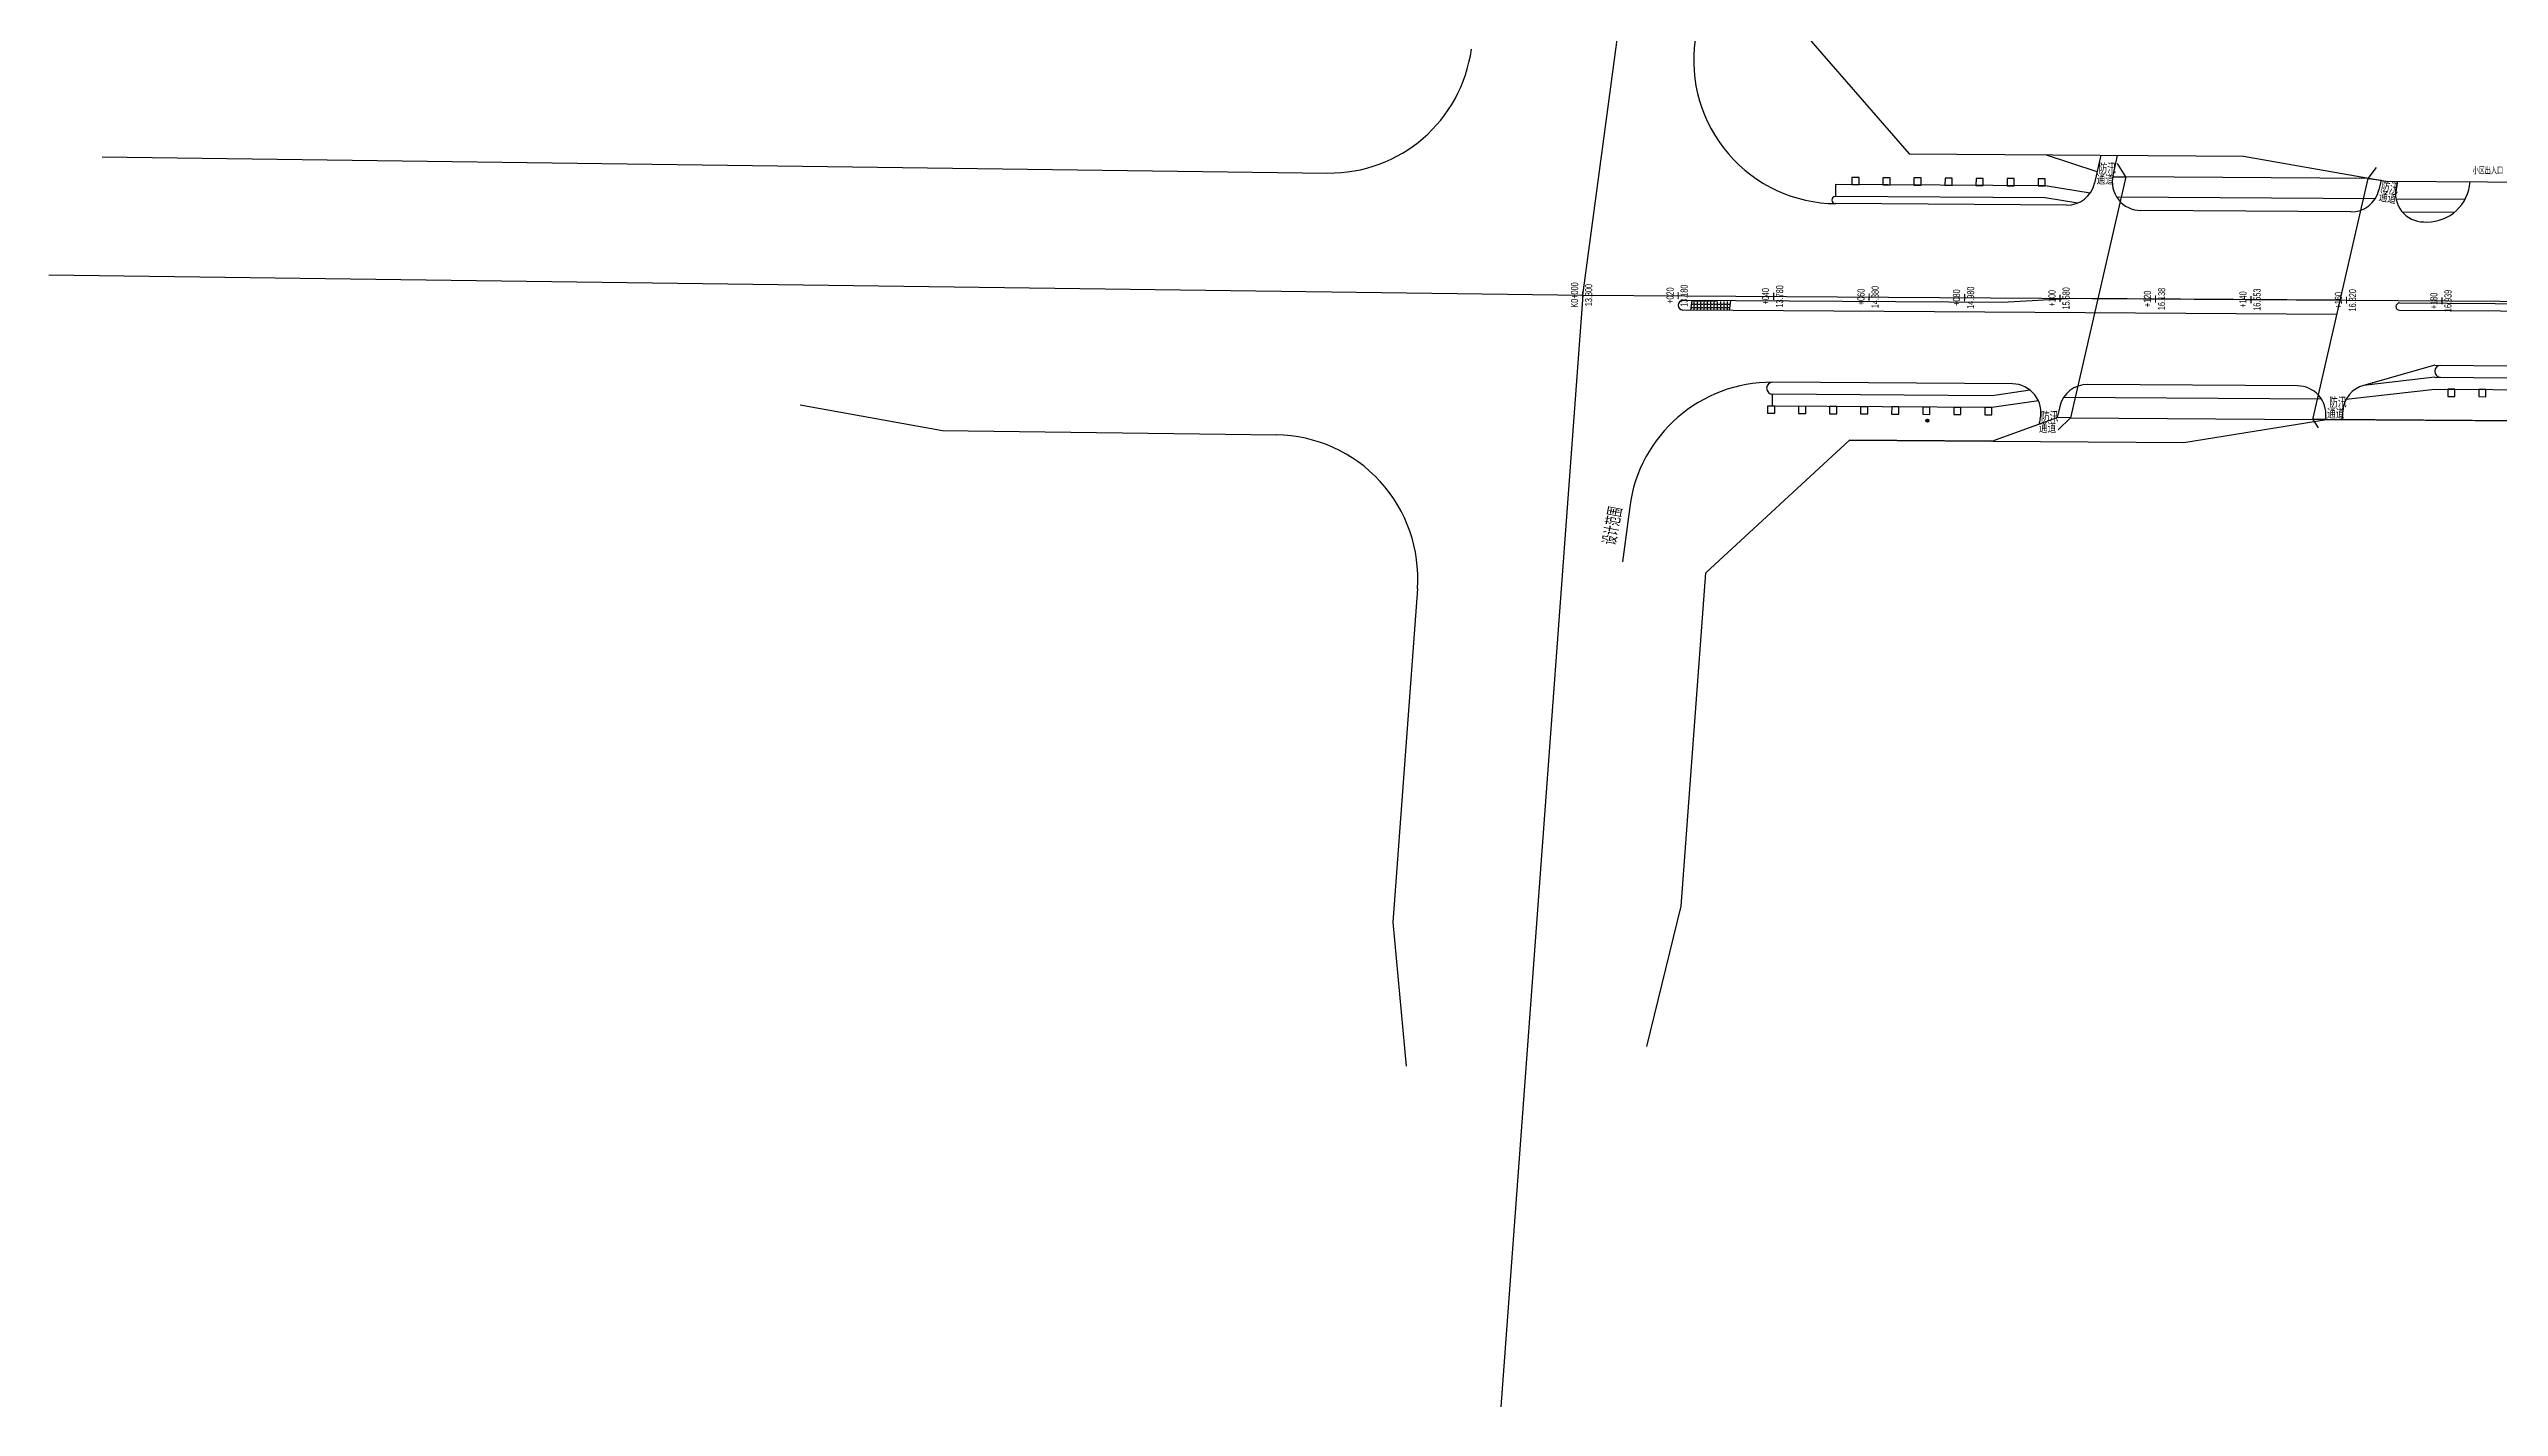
# Model space of a CAD drawing. Extents: x 36720 to 38202, y 58806 to 59830.
# Drawn here: x 36720 to 37233, y 59003 to 59288 of the extents above; entities that cross this region are included whole.
import ezdxf
from ezdxf.enums import TextEntityAlignment as Align

# ---------------------------------------------------------------- set-up
doc = ezdxf.new("R2010")
doc.units = 0
doc.header["$LTSCALE"] = 1000
doc.linetypes.add('CENTER', pattern=[50.8, 31.75, -6.35, 6.35, -6.35])
doc.linetypes.add('DASH', pattern=[0.35, 0.25, -0.1])
doc.layers.get('0').update_dxf_attribs({"linetype": 'CONTINUOUS'})
for name, color, linetype in [('Axis', 6, 'CONTINUOUS'), ('DL_道路红线_干道网_', 6, 'CONTINUOUS'), ('PP-COM', 7, 'CONTINUOUS'), ('SZ-ZH-DIM', 7, 'CONTINUOUS'), ('规划路边线', 6, 'CONTINUOUS'), ('路边线', 30, 'CONTINUOUS')]:
    doc.layers.add(name, color=color, linetype=linetype)
doc.styles.add('gpsxw', font='haiwenrs.shx', dxfattribs={"width": 0.7, "bigfont": 'haiwenzw.shx'})

# ---------------------------------------------------------------- blocks, each defined once
blk = doc.blocks.new('红线')
at = {"layer": 'DL_道路红线_干道网_', "color": 4}
for points in [[(44005.65, 59479.18), (44035.18, 59445.17), (44105.18, 59444.69), (44135.02, 59439.48), (44284.1, 59438.47), (44299.16, 59452.45), (44316.16, 59702.35), (44302.29, 59718.4)], [(43992.58, 59357.45), (44022.7, 59385.25), (44092.7, 59384.77), (44122.61, 59389.57), (44278.17, 59388.51), (44293.06, 59374.1)]]:
    blk.add_lwpolyline(points, dxfattribs=at)
blk = doc.blocks.new('w1212')
at = {"layer": 'Axis', "color": 1, "linetype": 'CENTER', "ltscale": 0.1}
for p, q in [((35095.34, 59236.23), (35175.62, 59830.04)), ((34774.08, 59240.46), (35095.34, 59236.24))]:
    blk.add_line(p, q, dxfattribs=at)
blk.add_lwpolyline([(35095.34, 59236.23), (35078.18, 59003.33)], dxfattribs=at)
at = {"layer": 'DL_道路红线_干道网_', "color": 4}
blk.add_lwpolyline([(35055.58, 59104.91), (35058.37, 59074.75)], dxfattribs=at)
at = {"layer": '规划路边线', "color": 4, "ltscale": 2}
for p, q in [((34785.22, 59265.17), (35041.91, 59261.79)), ((34931.4, 59213.24), (34961.21, 59207.85)), ((34961.21, 59207.85), (35031.2, 59206.92)), ((35115.99, 59108.25), (35121.13, 59178.06)), ((35060.72, 59174.72), (35055.58, 59104.91))]:
    blk.add_line(p, q, dxfattribs=at)
at = {"layer": '规划路边线', "color": 4, "ltscale": 0.05}
for p, q in [((35055.58, 59104.91), (35058.37, 59074.75)), ((35108.81, 59078.82), (35115.99, 59108.25))]:
    blk.add_line(p, q, dxfattribs=at)
at = {"layer": '规划路边线', "color": 4, "ltscale": 2}
for centre, start, end in [((35042.3, 59291.78), 269.2453, 352.2999), ((35030.8, 59176.93), 355.7861, 89.2453)]:
    blk.add_arc(centre, 30, start, end, dxfattribs=at)

msp = doc.modelspace()

# ---------------------------------------------------------------- hatches: boundary and pattern name
at = {"layer": 'PP-COM'}
h = msp.add_hatch(dxfattribs=at)
h.set_pattern_fill('ANGLE', color=8, scale=0.1, style=0)
h.set_pattern_definition([(0, (-608.1279, 0.1479), (0, 0.6985), [0.508, -0.1905]), (90, (-608.1279, 0.1479), (-0.6985, 0), [0.508, -0.1905])])
h.paths.add_polyline_path([(37064.334, 59235.079), (37072.404, 59235.024), (37072.125, 59233.026), (37064.055, 59233.081)])
h = msp.add_hatch(color=6, dxfattribs=at)
edge = h.paths.add_edge_path()
edge.add_arc((37113.642, 59209.914), 0.336, 0, 360)

# ---------------------------------------------------------------- linework, layer by layer
at = {"layer": 'Axis', "color": 1, "linetype": 'CENTER', "ltscale": 0.05}
msp.add_line((37041.444, 59236.231), (37695.429, 59231.775), dxfattribs=at)
at = {"layer": 'PP-COM'}
for p, q in [((37138.331, 59259.075), (37138.341, 59260.575)), ((37127.163, 59211.15), (37127.173, 59212.65))]:
    msp.add_line(p, q, dxfattribs=at)
for points in [[(37155.229, 59260.956), (37153.446, 59263.751)], [(37097.842, 59260.851), (37097.832, 59259.351), (37099.332, 59259.341), (37099.342, 59260.841), (37097.842, 59260.851)], [(37104.342, 59260.807), (37104.332, 59259.307), (37105.832, 59259.296), (37105.842, 59260.796), (37104.342, 59260.807)], [(37110.842, 59260.762), (37110.832, 59259.262), (37112.332, 59259.252), (37112.342, 59260.752), (37110.842, 59260.762)], [(37117.342, 59260.718), (37117.332, 59259.218), (37118.832, 59259.208), (37118.842, 59260.708), (37117.342, 59260.718)], [(37123.842, 59260.674), (37123.831, 59259.174), (37125.331, 59259.164), (37125.342, 59260.664), (37123.842, 59260.674)], [(37130.342, 59260.629), (37130.331, 59259.13), (37131.831, 59259.119), (37131.841, 59260.619), (37130.342, 59260.629)], [(37136.841, 59260.585), (37136.831, 59259.085), (37138.331, 59259.075), (37138.341, 59260.575), (37136.841, 59260.585)], [(37205.986, 59260.61), (37207.71, 59262.935)], [(37080.174, 59212.97), (37080.164, 59211.47), (37081.664, 59211.46), (37081.674, 59212.96), (37080.174, 59212.97)], [(37086.674, 59212.926), (37086.664, 59211.426), (37088.164, 59211.416), (37088.174, 59212.916), (37086.674, 59212.926)], [(37093.174, 59212.882), (37093.164, 59211.382), (37094.664, 59211.372), (37094.674, 59212.872), (37093.174, 59212.882)], [(37099.674, 59212.837), (37099.664, 59211.337), (37101.164, 59211.327), (37101.174, 59212.827), (37099.674, 59212.837)], [(37106.174, 59212.793), (37106.163, 59211.293), (37107.663, 59211.283), (37107.674, 59212.783), (37106.174, 59212.793)], [(37112.674, 59212.749), (37112.663, 59211.249), (37114.163, 59211.239), (37114.174, 59212.739), (37112.674, 59212.749)], [(37119.173, 59212.705), (37119.163, 59211.205), (37120.663, 59211.194), (37120.673, 59212.694), (37119.173, 59212.705)], [(37125.673, 59212.66), (37125.663, 59211.16), (37127.163, 59211.15), (37127.173, 59212.65), (37125.673, 59212.66)], [(37222.661, 59216.496), (37222.651, 59214.996), (37224.151, 59214.986), (37224.161, 59216.486), (37222.661, 59216.496)], [(37229.161, 59216.451), (37229.151, 59214.951), (37230.65, 59214.941), (37230.661, 59216.441), (37229.161, 59216.451)], [(37143.597, 59210.534), (37141.071, 59207.98)], [(37194.354, 59210.188), (37195.483, 59208.408)]]:
    msp.add_lwpolyline(points, dxfattribs=at)
at = {"layer": 'PP-COM', "color": 8, "linetype": 'DASH'}
msp.add_lwpolyline([(37155.229, 59260.956), (37143.597, 59210.534), (37194.354, 59210.188), (37205.986, 59260.61), (37155.229, 59260.956)], dxfattribs=at)
at = {"layer": 'PP-COM', "color": 6}
msp.add_circle((37113.642, 59209.914), 0.336, dxfattribs=at)
msp.add_circle((37113.642, 59209.914), 0.336, dxfattribs=at)
at = {"layer": 'SZ-ZH-DIM', "color": 8, "const_width": 0.25}
for points in [[(37041.449, 59236.981), (37041.439, 59235.481)], [(37041.449, 59236.981), (37041.439, 59235.481)], [(37061.449, 59236.845), (37061.438, 59235.345)], [(37081.448, 59236.708), (37081.438, 59235.208)], [(37101.448, 59236.572), (37101.437, 59235.072)], [(37121.447, 59236.436), (37121.437, 59234.936)], [(37141.447, 59236.3), (37141.437, 59234.8)], [(37161.446, 59236.163), (37161.436, 59234.663)], [(37181.446, 59236.027), (37181.436, 59234.527)], [(37201.445, 59235.891), (37201.435, 59234.391)], [(37221.445, 59235.754), (37221.435, 59234.254)]]:
    msp.add_lwpolyline(points, dxfattribs=at)
at = {"layer": '路边线'}
for p, q in [((37149.218, 59262.037), (37138.375, 59265.575)), ((37094.388, 59259.375), (37094.371, 59256.875)), ((37138.331, 59259.075), (37094.388, 59259.375)), ((37147.743, 59257.598), (37138.331, 59259.075)), ((37152.471, 59260.975), (37155.229, 59260.956)), ((37138.314, 59256.575), (37094.371, 59256.875)), ((37145.135, 59255.504), (37138.314, 59256.575)), ((37207.397, 59256.354), (37153.315, 59256.723)), ((37226.255, 59256.225), (37211.816, 59256.324)), ((37223.962, 59253.491), (37213.191, 59253.564)), ((37217.653, 59251.531), (37218.287, 59251.526)), ((37219.928, 59219.014), (37205.004, 59217.291)), ((37219.928, 59219.014), (37501.967, 59217.093)), ((37081.2, 59212.964), (37081.217, 59215.464)), ((37127.173, 59212.65), (37081.2, 59212.964)), ((37127.19, 59215.15), (37081.217, 59215.464)), ((37136.919, 59214.044), (37127.173, 59212.65)), ((37135.192, 59216.295), (37127.19, 59215.15)), ((37141.363, 59212.862), (37140.83, 59210.553)), ((37196.202, 59214.429), (37142.188, 59214.798)), ((37201.37, 59214.394), (37219.911, 59216.514)), ((37219.911, 59216.514), (37501.729, 59214.594)), ((37127.126, 59205.65), (37140.83, 59210.553)), ((37137.276, 59210.272), (37137.027, 59209.193)), ((37143.597, 59210.534), (37140.83, 59210.553)), ((37197.269, 59210.172), (37194.354, 59210.188)), ((37197.109, 59210.641), (37197.061, 59210.141)), ((37200.663, 59212.09), (37200.477, 59210.15)), ((37097.363, 59205.853), (37067.239, 59178.058)), ((37127.126, 59205.65), (37097.363, 59205.853))]:
    msp.add_line(p, q, dxfattribs=at)
at = {"layer": '路边线', "color": 4, "ltscale": 0.03}
for p, q in [((37150.016, 59265.495), (37148.678, 59259.696)), ((37152.535, 59261.287), (37153.5, 59265.472)), ((37208.677, 59260.262), (37208.222, 59258.289)), ((37212.122, 59260.069), (37211.847, 59258.879))]:
    msp.add_line(p, q, dxfattribs=at)
at = {"layer": '路边线', "ltscale": 0.03}
for p, q in [((37205.986, 59260.61), (37208.677, 59260.262)), ((37051.289, 59191.901), (37049.763, 59180.372))]:
    msp.add_line(p, q, dxfattribs=at)
at = {"layer": '路边线', "color": 4}
for p, q in [((37142.791, 59255.045), (37094.496, 59255.374)), ((37202.334, 59253.638), (37158.34, 59253.938)), ((37131.471, 59217.621), (37081.234, 59217.964)), ((37191.177, 59217.214), (37147.25, 59217.513)), ((37219.945, 59221.514), (37205.004, 59217.291)), ((37219.945, 59221.514), (37501.984, 59219.592))]:
    msp.add_line(p, q, dxfattribs=at)
at = {"layer": '路边线', "color": 8}
for p, q in [((37199.422, 59232.158), (37062.422, 59233.092)), ((37129.349, 59234.636), (37062.436, 59235.092)), ((37064.334, 59235.079), (37064.055, 59233.081)), ((37072.404, 59235.024), (37072.125, 59233.026)), ((37144.356, 59235.533), (37129.349, 59234.636)), ((37200.113, 59235.153), (37144.356, 59235.533)), ((37212.546, 59233.065), (37369.994, 59231.992)), ((37212.556, 59234.565), (37242.555, 59234.361))]:
    msp.add_line(p, q, dxfattribs=at)
at = {"layer": '路边线'}
msp.add_lwpolyline([(37603.584, 59203.9), (37583.696, 59207.536), (37197.269, 59210.172)], dxfattribs=at)
at = {"layer": '路边线', "color": 4}
for centre, radius, start, end in [((37094.701, 59285.373), 30, 171.90219, 269.6092), ((37158.381, 59259.938), 6, 167.0092, 269.6092), ((37217.694, 59257.531), 6, 167.0092, 269.60958), ((37218.349, 59260.526), 9, 269.60958, 356.44457), ((37202.375, 59259.638), 6, 269.6092, 347.0092), ((37081.029, 59187.964), 30, 89.6092, 172.46004), ((37131.43, 59211.621), 6, 347.0092, 89.6092), ((37147.209, 59211.513), 6, 89.6092, 167.0092), ((37191.136, 59211.214), 6, 354.5255, 89.6092), ((37206.636, 59211.517), 6, 105.78345, 174.5255)]:
    msp.add_arc(centre, radius, start, end, dxfattribs=at)
at = {"layer": '路边线', "color": 4, "ltscale": 0.03}
msp.add_arc((37142.832, 59261.044), 6, 269.6092, 347.0092, dxfattribs=at)
at = {"layer": '路边线'}
for centre, radius, start, end in [((37094.366, 59256.125), 0.75, 89.6092, 269.6092), ((37081.225, 59216.714), 1.25, 89.6092, 269.6092), ((37221.162, 59220.256), 1.25, 90, 270)]:
    msp.add_arc(centre, radius, start, end, dxfattribs=at)
at = {"layer": '路边线', "color": 8}
for centre, radius, start, end in [((37062.429, 59234.092), 1, 89.6092, 269.6092), ((37212.551, 59233.815), 0.75, 89.60958, 269.60958)]:
    msp.add_arc(centre, radius, start, end, dxfattribs=at)

# ---------------------------------------------------------------- block references
at = {"layer": 'Axis', "linetype": 'CENTER', "ltscale": 0.05}
msp.add_blockref('w1212', (1946.107, 0), dxfattribs=at)
at = {"layer": 'PP-COM'}
msp.add_blockref('红线', (-6925.341, -179.395), dxfattribs=at)

# ---------------------------------------------------------------- texts
at = {"color": 8, "style": 'gpsxw', "width": 0.7}
for s, height, p in [('防汛', 2, (37149.514, 59261.7)), ('通道', 2, (37149.076, 59259.356)), ('小区出入口', 1.4, (37227.87, 59261.523)), ('通道', 2, (37197.377, 59210.351)), ('防汛', 2, (37197.815, 59212.696)), ('通道', 2, (37137, 59207.352)), ('防汛', 2, (37137.438, 59209.696))]:
    msp.add_text(s, height=height, dxfattribs=at).set_placement(p)
for s, p in [('防汛', (37208.553, 59258.054)), ('通道', (37208.07, 59255.892))]:
    msp.add_text(s, height=2, rotation=350.11819, dxfattribs=at).set_placement(p)
at = {"style": 'gpsxw', "width": 0.7}
msp.add_text('设计范围', height=3, rotation=79.30789, dxfattribs=at).set_placement((37050.063, 59187.459), align=Align.BOTTOM_CENTER)
at = {"layer": 'SZ-ZH-DIM', "color": 8, "style": 'gpsxw', "width": 0.7}
for s, p in [('K0+000', (37040.944, 59236.234)), ('K0+000', (37040.944, 59236.234)), ('+020', (37060.944, 59236.098)), ('+040', (37080.943, 59235.962)), ('+060', (37100.943, 59235.826)), ('+080', (37120.942, 59235.689)), ('+100', (37140.942, 59235.553)), ('+120', (37160.941, 59235.417)), ('+140', (37180.941, 59235.28)), ('+160', (37200.94, 59235.144)), ('+180', (37220.94, 59235.008))]:
    msp.add_text(s, height=1.5, rotation=89.60958, dxfattribs=at).set_placement(p, align=Align.BOTTOM_CENTER)
for s, p in [('13.300', (37041.944, 59236.228)), ('13.300', (37041.944, 59236.228)), ('13.180', (37061.944, 59236.091)), ('13.780', (37081.943, 59235.955)), ('14.380', (37101.943, 59235.819)), ('14.980', (37121.942, 59235.682)), ('15.580', (37141.942, 59235.546)), ('16.138', (37161.941, 59235.41)), ('16.553', (37181.941, 59235.274)), ('16.820', (37201.94, 59235.137)), ('16.939', (37221.94, 59235.001))]:
    msp.add_text(s, height=1.5, rotation=89.60958, dxfattribs=at).set_placement(p, align=Align.TOP_CENTER)

doc.saveas('drawing.dxf')
